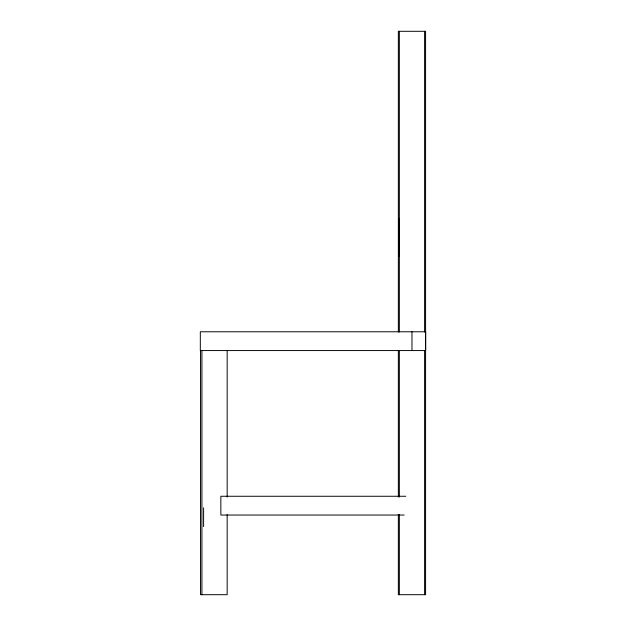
<?xml version="1.0" encoding="UTF-8"?>
<svg xmlns="http://www.w3.org/2000/svg" width="626" height="626" viewBox="0 0 626 626"><rect width="100%" height="100%" fill="white"/><g stroke="black" fill="none" stroke-linecap="round" stroke-linejoin="round"><path stroke-width="0.94" d="M399.294 218.771L398.754 218.771L398.754 256.331L399.294 256.331M405.789 496.262L220.853 496.262L220.853 515.042L404.169 515.042M424.592 31.3L424.592 332.007M424.592 350.56L424.592 594.7M411.971 331.78L411.971 350.56M399.349 31.3L399.349 332.007M399.349 350.56L399.349 497.044M399.349 514.619L399.349 594.7M398.347 332.007L398.347 31.3L425.594 31.3L425.594 594.7L398.347 594.7L398.347 514.58M398.347 350.56L398.347 497.005M227.168 350.56L227.168 497.044M227.168 514.619L227.168 594.7L200.508 594.7L200.508 350.56M203.606 507.811L203.606 526.591M201.924 350.56L201.924 594.7M425.68 331.78L200.32 331.78L200.32 350.56L425.68 350.56L425.68 331.78"/></g></svg>
